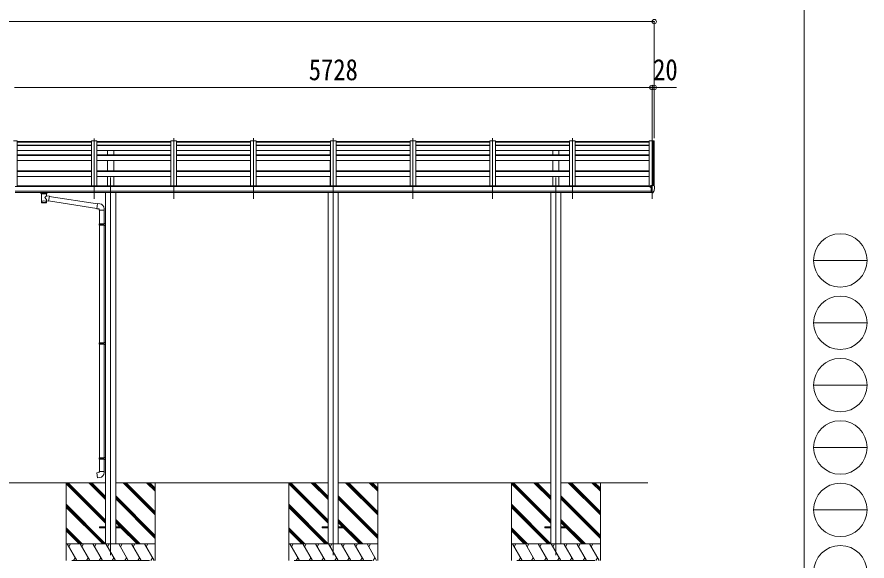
# Model space of a CAD drawing. Units: millimetres at full size, sheet at 1:40. Extents: x -11181 to 11305, y -7804 to 7716.
# Drawn here: x 3668 to 11305, y -4143 to 742 of the extents above; entities that cross this region are included whole.
import ezdxf
from ezdxf.enums import TextEntityAlignment as Align

# ---------------------------------------------------------------- set-up
doc = ezdxf.new("R2010")
doc.units = ezdxf.units.MM
doc.header["$LTSCALE"] = 40
doc.header["$PDMODE"] = 32
doc.header["$PDSIZE"] = 40
for name, color, linetype, lineweight in [('0-0_0', 7, 'Continuous', 9), ('0-1_本体', 4, 'Continuous', 9), ('0-2_部品', 7, 'Continuous', 9), ('0-8_PARTS2', 2, 'Continuous', 9), ('0-A_寸法', 6, 'Continuous', 9), ('F-0_240', 7, 'Continuous', 9)]:
    doc.layers.add(name, color=color, linetype=linetype, lineweight=lineweight)
doc.styles.add('ＭＳ ゴシック', font='')
doc.styles.get('ＭＳ ゴシック').set_extended_font_data('MS Gothic')

msp = doc.modelspace()

# ---------------------------------------------------------------- linework, layer by layer
at = {"layer": '0-0_0'}
for p, q in [((2826.73, -3439.43), (4464.33, -3439.43)), ((4109.53, -3439.43), (4109.53, -4139.43)), ((4464.33, -3803.74), (4109.53, -3448.94)), ((4464.33, -3789.6), (4114.16, -3439.43)), ((4464.33, -3775.45), (4128.3, -3439.43)), ((4464.33, -3591.61), (4312.15, -3439.43)), ((4464.33, -3577.47), (4326.29, -3439.43)), ((4464.33, -3563.32), (4340.44, -3439.43)), ((6464.33, -3439.43), (4554.73, -3439.43)), ((4909.53, -3728.44), (4620.52, -3439.43)), ((4909.53, -3714.3), (4634.66, -3439.43)), ((4909.53, -3700.16), (4648.8, -3439.43)), ((4909.53, -3516.31), (4832.65, -3439.43)), ((4909.53, -3502.17), (4846.79, -3439.43)), ((4909.53, -3488.02), (4860.94, -3439.43)), ((4909.53, -3439.43), (4909.53, -4139.43)), ((6109.53, -3439.43), (6109.53, -4139.43)), ((6464.33, -3803.74), (6109.53, -3448.94)), ((6464.33, -3789.6), (6114.16, -3439.43)), ((6464.33, -3775.45), (6128.3, -3439.43)), ((6464.33, -3591.61), (6312.15, -3439.43)), ((6464.33, -3577.47), (6326.29, -3439.43)), ((6464.33, -3563.32), (6340.44, -3439.43)), ((8464.33, -3439.43), (6554.73, -3439.43)), ((6909.53, -3728.44), (6620.52, -3439.43)), ((6909.53, -3714.3), (6634.66, -3439.43)), ((6909.53, -3700.16), (6648.8, -3439.43)), ((6909.53, -3516.31), (6832.65, -3439.43)), ((6909.53, -3502.17), (6846.79, -3439.43)), ((6909.53, -3488.02), (6860.94, -3439.43)), ((6909.53, -3439.43), (6909.53, -4139.43)), ((8109.53, -3439.43), (8109.53, -4139.43)), ((8464.33, -3803.74), (8109.53, -3448.94)), ((8464.33, -3789.6), (8114.16, -3439.43)), ((8464.33, -3775.45), (8128.3, -3439.43)), ((8464.33, -3591.61), (8312.15, -3439.43)), ((8464.33, -3577.47), (8326.29, -3439.43)), ((8464.33, -3563.32), (8340.44, -3439.43)), ((9335.53, -3439.43), (8554.73, -3439.43)), ((8909.53, -3728.44), (8620.52, -3439.43)), ((8909.53, -3714.3), (8634.66, -3439.43)), ((8909.53, -3700.16), (8648.8, -3439.43)), ((8909.53, -3516.31), (8832.65, -3439.43)), ((8909.53, -3502.17), (8846.79, -3439.43)), ((8909.53, -3488.02), (8860.94, -3439.43)), ((8909.53, -3439.43), (8909.53, -4139.43)), ((4909.53, -3912.29), (4554.73, -3557.49)), ((4909.53, -3926.43), (4554.73, -3571.63)), ((4909.53, -3940.57), (4554.73, -3585.77)), ((6909.53, -3912.29), (6554.73, -3557.49)), ((6909.53, -3926.43), (6554.73, -3571.63)), ((6909.53, -3940.57), (6554.73, -3585.77)), ((8909.53, -3912.29), (8554.73, -3557.49)), ((8909.53, -3926.43), (8554.73, -3571.63)), ((8909.53, -3940.57), (8554.73, -3585.77)), ((4464.33, -3987.59), (4109.53, -3632.79)), ((4452.03, -3989.43), (4109.53, -3646.93)), ((4437.89, -3989.43), (4109.53, -3661.07)), ((6464.33, -3987.59), (6109.53, -3632.79)), ((6452.03, -3989.43), (6109.53, -3646.93)), ((6437.89, -3989.43), (6109.53, -3661.07)), ((8464.33, -3987.59), (8109.53, -3632.79)), ((8452.03, -3989.43), (8109.53, -3646.93)), ((8437.89, -3989.43), (8109.53, -3661.07)), ((4774.54, -3989.43), (4554.73, -3769.62)), ((4605.89, -3834.92), (4554.73, -3783.76)), ((4591.75, -3834.92), (4554.73, -3797.9)), ((6774.54, -3989.43), (6554.73, -3769.62)), ((6605.89, -3834.92), (6554.73, -3783.76)), ((6591.75, -3834.92), (6554.73, -3797.9)), ((8774.54, -3989.43), (8554.73, -3769.62)), ((8605.89, -3834.92), (8554.73, -3783.76)), ((8591.75, -3834.92), (8554.73, -3797.9)), ((4254.04, -3989.43), (4109.53, -3844.92)), ((4239.9, -3989.43), (4109.53, -3859.06)), ((4225.76, -3989.43), (4109.53, -3873.2)), ((4746.26, -3989.43), (4600.75, -3843.92)), ((4760.4, -3989.43), (4609.53, -3838.56)), ((6254.04, -3989.43), (6109.53, -3844.92)), ((6239.9, -3989.43), (6109.53, -3859.06)), ((6225.76, -3989.43), (6109.53, -3873.2)), ((6746.26, -3989.43), (6600.75, -3843.92)), ((6760.4, -3989.43), (6609.53, -3838.56)), ((8254.04, -3989.43), (8109.53, -3844.92)), ((8239.9, -3989.43), (8109.53, -3859.06)), ((8225.76, -3989.43), (8109.53, -3873.2)), ((8746.26, -3989.43), (8600.75, -3843.92)), ((8760.4, -3989.43), (8609.53, -3838.56)), ((4109.53, -3989.43), (4909.53, -3989.43)), ((4206.42, -4139.43), (4119.82, -3989.43)), ((4149.82, -3989.43), (4134.82, -4015.41)), ((4321.89, -4139.43), (4235.29, -3989.43)), ((4265.29, -3989.43), (4250.29, -4015.41)), ((4437.36, -4139.43), (4350.76, -3989.43)), ((4365.76, -4015.41), (4380.76, -3989.43)), ((4552.83, -4139.43), (4466.23, -3989.43)), ((4481.23, -4015.41), (4496.23, -3989.43)), ((4668.3, -4139.43), (4581.7, -3989.43)), ((4596.7, -4015.41), (4611.7, -3989.43)), ((4783.77, -4139.43), (4697.17, -3989.43)), ((4712.17, -4015.41), (4727.17, -3989.43)), ((4899.24, -4139.43), (4812.64, -3989.43)), ((4827.64, -4015.41), (4842.64, -3989.43)), ((6109.53, -3989.43), (6909.53, -3989.43)), ((6206.42, -4139.43), (6119.82, -3989.43)), ((6149.82, -3989.43), (6134.82, -4015.41)), ((6321.89, -4139.43), (6235.29, -3989.43)), ((6265.29, -3989.43), (6250.29, -4015.41)), ((6437.36, -4139.43), (6350.76, -3989.43)), ((6365.76, -4015.41), (6380.76, -3989.43)), ((6552.83, -4139.43), (6466.23, -3989.43)), ((6481.23, -4015.41), (6496.23, -3989.43)), ((6668.3, -4139.43), (6581.7, -3989.43)), ((6596.7, -4015.41), (6611.7, -3989.43)), ((6783.77, -4139.43), (6697.17, -3989.43)), ((6712.17, -4015.41), (6727.17, -3989.43)), ((6899.24, -4139.43), (6812.64, -3989.43)), ((6827.64, -4015.41), (6842.64, -3989.43)), ((8109.53, -3989.43), (8909.53, -3989.43)), ((8206.42, -4139.43), (8119.82, -3989.43)), ((8149.82, -3989.43), (8134.82, -4015.41)), ((8321.89, -4139.43), (8235.29, -3989.43)), ((8265.29, -3989.43), (8250.29, -4015.41)), ((8437.36, -4139.43), (8350.76, -3989.43)), ((8365.76, -4015.41), (8380.76, -3989.43)), ((8552.83, -4139.43), (8466.23, -3989.43)), ((8481.23, -4015.41), (8496.23, -3989.43)), ((8668.3, -4139.43), (8581.7, -3989.43)), ((8596.7, -4015.41), (8611.7, -3989.43)), ((8783.77, -4139.43), (8697.17, -3989.43)), ((8712.17, -4015.41), (8727.17, -3989.43)), ((8899.24, -4139.43), (8812.64, -3989.43)), ((8827.64, -4015.41), (8842.64, -3989.43)), ((4191.42, -4113.45), (4176.43, -4139.43)), ((4306.89, -4113.45), (4291.9, -4139.43)), ((4422.36, -4113.45), (4407.37, -4139.43)), ((4537.83, -4113.45), (4522.84, -4139.43)), ((4653.3, -4113.45), (4638.3, -4139.43)), ((4768.78, -4113.45), (4753.78, -4139.43)), ((4884.24, -4113.45), (4869.25, -4139.43)), ((6191.42, -4113.45), (6176.43, -4139.43)), ((6306.9, -4113.45), (6291.9, -4139.43)), ((6422.37, -4113.45), (6407.37, -4139.43)), ((6537.83, -4113.45), (6522.84, -4139.43)), ((6653.3, -4113.45), (6638.3, -4139.43)), ((6768.78, -4113.45), (6753.78, -4139.43)), ((6884.24, -4113.45), (6869.25, -4139.43)), ((8191.42, -4113.45), (8176.43, -4139.43)), ((8306.89, -4113.45), (8291.9, -4139.43)), ((8422.36, -4113.45), (8407.37, -4139.43)), ((8537.83, -4113.45), (8522.84, -4139.43)), ((8653.3, -4113.45), (8638.3, -4139.43)), ((8768.78, -4113.45), (8753.78, -4139.43)), ((8884.24, -4113.45), (8869.25, -4139.43)), ((4859.53, -4139.43), (4159.53, -4139.43)), ((6859.53, -4139.43), (6159.53, -4139.43)), ((8859.53, -4139.43), (8159.53, -4139.43))]:
    msp.add_line(p, q, dxfattribs=at)
at = {"layer": '0-1_本体'}
for p, q in [((3635.23, -369.63), (3670.53, -369.63)), ((3670.53, -369.63), (3670.53, -780.21)), ((4336.53, -370.23), (4336.53, -773.3)), ((4336.53, -370.23), (4386.53, -370.23)), ((4386.53, -370.23), (4386.53, -773.3)), ((5050.8, -370.23), (5050.8, -769.81)), ((5050.8, -370.23), (5100.8, -370.23)), ((5100.8, -370.23), (5100.8, -769.81)), ((5766.8, -370.23), (5766.8, -773.3)), ((5766.8, -370.23), (5816.8, -370.23)), ((5816.8, -370.23), (5816.8, -773.3)), ((6484.53, -370.23), (6484.53, -773.3)), ((6484.53, -370.23), (6534.53, -370.23)), ((6534.53, -370.23), (6534.53, -773.3)), ((7200.53, -370.23), (7200.53, -773.3)), ((7200.53, -370.23), (7250.53, -370.23)), ((7250.53, -370.23), (7250.53, -773.3)), ((7916.53, -370.23), (7916.53, -773.3)), ((7916.53, -370.23), (7966.53, -370.23)), ((7966.53, -370.23), (7966.53, -773.3)), ((8632.53, -370.23), (8632.53, -773.3)), ((8632.53, -370.23), (8682.53, -370.23)), ((8682.53, -370.23), (8682.53, -773.3)), ((9348.53, -369.63), (9348.53, -779.84)), ((9384.45, -369.83), (9383.83, -371.45)), ((9384.53, -369.72), (9384.53, -770.03)), ((9392.59, -370.05), (9384.75, -369.64)), ((9393.53, -370.93), (9393.54, -776.57)), ((4336.53, -382.63), (3670.53, -382.63)), ((4336.53, -409.3), (3670.53, -409.3)), ((4336.53, -411.92), (3670.53, -411.92)), ((4336.53, -456.66), (3670.53, -456.66)), ((5050.8, -382.63), (4386.53, -382.63)), ((5050.8, -409.3), (4386.53, -409.3)), ((5050.8, -411.92), (4386.53, -411.92)), ((5050.8, -456.66), (4386.53, -456.66)), ((4482.03, -495.61), (4482.03, -456.93)), ((4537.03, -495.61), (4537.03, -456.93)), ((5766.8, -382.63), (5100.8, -382.63)), ((5766.8, -409.3), (5100.8, -409.3)), ((5766.8, -411.92), (5100.8, -411.92)), ((5766.8, -456.66), (5100.8, -456.66)), ((6484.53, -382.63), (5816.8, -382.63)), ((6484.53, -409.3), (5816.8, -409.3)), ((6484.53, -411.92), (5816.8, -411.92)), ((6484.53, -456.66), (5816.8, -456.66)), ((5847.2, -456.66), (5847.14, -456.66)), ((6482.03, -495.61), (6482.03, -456.93)), ((7200.53, -382.63), (6534.53, -382.63)), ((7200.53, -409.3), (6534.53, -409.3)), ((7200.53, -411.92), (6534.53, -411.92)), ((7200.53, -456.66), (6534.53, -456.66)), ((6537.03, -495.61), (6537.03, -456.93)), ((7916.53, -382.63), (7250.53, -382.63)), ((7916.53, -409.3), (7250.53, -409.3)), ((7916.53, -411.92), (7250.53, -411.92)), ((7916.53, -456.66), (7250.53, -456.66)), ((8632.53, -382.63), (7966.53, -382.63)), ((8632.53, -409.3), (7966.53, -409.3)), ((8632.53, -411.92), (7966.53, -411.92)), ((8632.53, -456.66), (7966.53, -456.66)), ((8482.03, -495.61), (8482.03, -456.93)), ((8537.03, -495.61), (8537.03, -456.93)), ((9348.53, -382.63), (8682.53, -382.63)), ((9348.53, -409.3), (8682.53, -409.3)), ((9348.53, -411.92), (8682.53, -411.92)), ((9348.53, -456.66), (8682.53, -456.66)), ((4336.53, -496.33), (3670.53, -496.33)), ((4336.53, -501.7), (3670.53, -501.7)), ((5050.8, -496.33), (4386.53, -496.33)), ((5050.8, -501.7), (4386.53, -501.7)), ((5766.8, -496.33), (5100.8, -496.33)), ((5766.8, -501.7), (5100.8, -501.7)), ((6484.53, -496.33), (5816.8, -496.33)), ((6484.53, -501.7), (5816.8, -501.7)), ((7200.53, -496.33), (6534.53, -496.33)), ((7200.53, -501.7), (6534.53, -501.7)), ((7916.53, -496.33), (7250.53, -496.33)), ((7916.53, -501.7), (7250.53, -501.7)), ((8632.53, -496.33), (7966.53, -496.33)), ((8632.53, -501.7), (7966.53, -501.7)), ((9348.53, -496.33), (8682.53, -496.33)), ((9348.53, -501.7), (8682.53, -501.7)), ((4336.53, -545.79), (3670.53, -545.79)), ((5050.8, -545.79), (4386.53, -545.79)), ((4482.03, -638.44), (4482.03, -545.79)), ((4537.03, -638.44), (4537.03, -545.79)), ((5766.8, -545.79), (5100.8, -545.79)), ((6484.53, -545.79), (5816.8, -545.79)), ((6482.03, -638.44), (6482.03, -545.79)), ((7200.53, -545.79), (6534.53, -545.79)), ((6537.03, -638.44), (6537.03, -545.79)), ((7916.53, -545.79), (7250.53, -545.79)), ((8632.53, -545.79), (7966.53, -545.79)), ((8482.03, -638.44), (8482.03, -545.79)), ((8537.03, -638.44), (8537.03, -545.79)), ((9348.53, -545.79), (8682.53, -545.79)), ((4336.53, -638.44), (3670.53, -638.44)), ((4336.53, -645.34), (3670.53, -645.34)), ((5050.8, -638.44), (4386.53, -638.44)), ((5050.8, -645.34), (4386.53, -645.34)), ((5766.8, -638.44), (5100.8, -638.44)), ((5766.8, -645.34), (5100.8, -645.34)), ((6484.53, -638.44), (5816.8, -638.44)), ((6484.53, -645.34), (5816.8, -645.34)), ((7200.53, -638.44), (6534.53, -638.44)), ((7200.53, -645.34), (6534.53, -645.34)), ((7916.53, -638.44), (7250.53, -638.44)), ((7916.53, -645.34), (7250.53, -645.34)), ((8632.53, -638.44), (7966.53, -638.44)), ((8632.53, -645.34), (7966.53, -645.34)), ((9348.53, -638.44), (8682.53, -638.44)), ((9348.53, -645.34), (8682.53, -645.34)), ((4336.53, -688.89), (3670.53, -688.89)), ((5050.8, -688.89), (4386.53, -688.89)), ((4482.03, -773.3), (4482.03, -688.89)), ((4537.03, -773.3), (4537.03, -688.89)), ((5766.8, -688.89), (5100.8, -688.89)), ((6484.53, -688.89), (5816.8, -688.89)), ((6482.03, -773.3), (6482.03, -688.89)), ((7200.53, -688.89), (6534.53, -688.89)), ((6537.03, -773.3), (6537.03, -688.89)), ((7916.53, -688.89), (7250.53, -688.89)), ((8632.53, -688.89), (7966.53, -688.89)), ((8482.03, -773.3), (8482.03, -688.89)), ((8537.03, -773.3), (8537.03, -688.89)), ((9348.53, -688.89), (8682.53, -688.89)), ((3652.03, -779.84), (9367.03, -779.84)), ((9367.03, -821.35), (3652.03, -821.35)), ((3652.03, -833.28), (9367.03, -833.21)), ((3675.53, -773.3), (9343.53, -773.3)), ((3675.53, -780.21), (3675.53, -773.5)), ((4464.33, -833.37), (4464.33, -3989.45)), ((4554.73, -833.37), (4554.73, -3989.45)), ((6464.33, -833.37), (6464.33, -3989.45)), ((6554.73, -833.37), (6554.73, -3989.45)), ((8464.33, -833.37), (8464.33, -3989.45)), ((8554.73, -833.37), (8554.73, -3989.45)), ((9343.53, -779.84), (9343.53, -773.3))]:
    msp.add_line(p, q, dxfattribs=at)
msp.add_lwpolyline([(9383.83, -770.03), (9383.83, -369.63), (9348.53, -369.63)], dxfattribs=at)
msp.add_circle((9359.56, -784.94), 3, dxfattribs=at)
for centre, radius, start, end in [((9384.74, -369.94), 0.301, 87.13321, 158.93673), ((9392.53, -371.05), 1, 6.67014, 87)]:
    msp.add_arc(centre, radius, start, end, dxfattribs=at)
at = {"layer": '0-2_部品', "color": 4}
for p, q in [((3670.53, -375.72), (4336.53, -375.72)), ((4386.53, -375.72), (5050.8, -375.72)), ((5100.8, -375.72), (5766.8, -375.72)), ((5816.8, -375.72), (6484.53, -375.72)), ((6534.53, -375.72), (7200.53, -375.72)), ((7250.53, -375.72), (7916.53, -375.72)), ((7966.53, -375.72), (8632.53, -375.72)), ((8682.53, -375.72), (9348.53, -375.72)), ((4409.53, -3834.92), (4409.53, -3843.92)), ((4464.53, -3834.92), (4409.53, -3834.92)), ((4464.53, -3843.92), (4409.53, -3843.92)), ((4609.53, -3834.92), (4554.53, -3834.92)), ((4609.53, -3843.92), (4554.53, -3843.92)), ((4609.53, -3834.92), (4609.53, -3843.92)), ((6409.53, -3834.92), (6409.53, -3843.92)), ((6464.53, -3834.92), (6409.53, -3834.92)), ((6464.53, -3843.92), (6409.53, -3843.92)), ((6609.53, -3834.92), (6554.53, -3834.92)), ((6609.53, -3843.92), (6554.53, -3843.92)), ((6609.53, -3834.92), (6609.53, -3843.92)), ((8409.53, -3834.92), (8409.53, -3843.92)), ((8464.53, -3834.92), (8409.53, -3834.92)), ((8464.53, -3843.92), (8409.53, -3843.92)), ((8609.53, -3834.92), (8554.53, -3834.92)), ((8609.53, -3843.92), (8554.53, -3843.92)), ((8609.53, -3834.92), (8609.53, -3843.92))]:
    msp.add_line(p, q, dxfattribs=at)
at = {"layer": '0-2_部品'}
for p, q in [((3883.53, -840.39), (3883.53, -833.22)), ((3937.53, -840.39), (3937.53, -833.22)), ((9357.03, -775.88), (9357.03, -779.84)), ((9372.03, -774.71), (9358.03, -774.77)), ((9361.53, -774.75), (9361.53, -772.86)), ((9362.03, -784.94), (9361.73, -784.94)), ((9362.56, -784.94), (9362.03, -784.94)), ((9362.36, -772.44), (9372.03, -771.72)), ((9367.03, -779.76), (9373.53, -779.36)), ((9367.03, -835.33), (9372.53, -835.33)), ((9372.03, -770.94), (9373.53, -770.94)), ((9372.03, -770.94), (9372.03, -777.11)), ((9373.03, -836.33), (9372.53, -835.33)), ((9373.53, -836.33), (9373.03, -836.33)), ((9373.53, -838.53), (9373.53, -770.03)), ((9375.03, -838.43), (9373.53, -838.53)), ((9375.03, -838.43), (9378.74, -838.21)), ((9381.16, -836.71), (9390.9, -821.34)), ((9388.62, -770.59), (9392.69, -776.4)), ((9395.53, -779.4), (9395.53, -780.03)), ((3887.63, -844.89), (3887.62, -925.18)), ((3933.43, -862.46), (3933.43, -844.88)), ((3958.65, -866.37), (3933.43, -862.46)), ((3933.45, -925.18), (3933.43, -908.55)), ((3933.43, -908.81), (3951.63, -911.63)), ((3958.65, -866.37), (3951.63, -911.63)), ((4386.59, -977.21), (3951.92, -909.78)), ((4390.25, -935.28), (3958.36, -868.27)), ((4411.25, -935.23), (4390.42, -933.41)), ((4406.33, -990.98), (4452.33, -990.98)), ((4408.33, -991.97), (4408.33, -1114.74)), ((4450.33, -991.97), (4450.33, -1112.18)), ((4452.33, -990.98), (4452.33, -980.06)), ((4406.33, -1116.74), (4407.33, -1114.74)), ((4406.33, -1116.74), (4450.33, -1116.74)), ((4406.33, -1116.74), (4406.33, -1124.74)), ((4406.33, -1124.74), (4450.33, -1124.74)), ((4406.33, -1124.74), (4407.33, -1126.74)), ((4407.33, -1114.74), (4450.33, -1114.74)), ((4407.33, -1126.74), (4450.33, -1126.74)), ((4408.33, -1126.74), (4408.33, -2183.42)), ((4445.86, -1116.74), (4445.43, -1114.74)), ((4448.33, -1112.24), (4464.33, -1111.76)), ((4448.33, -1114.24), (4448.33, -1112.24)), ((4448.33, -1114.24), (4450.33, -1114.24)), ((4448.33, -1129.24), (4448.33, -1127.24)), ((4448.33, -1129.24), (4464.33, -1129.71)), ((4450.33, -1129.29), (4450.33, -2180.86)), ((4464.33, -1111.76), (4464.33, -1129.71)), ((4406.33, -2185.42), (4407.33, -2183.42)), ((4406.33, -2185.42), (4450.33, -2185.42)), ((4406.33, -2185.42), (4406.33, -2193.42)), ((4406.33, -2193.42), (4450.33, -2193.42)), ((4406.33, -2193.42), (4407.33, -2195.42)), ((4407.33, -2183.42), (4450.33, -2183.42)), ((4407.33, -2195.42), (4450.33, -2195.42)), ((4408.33, -2195.42), (4408.33, -3216.08)), ((4445.86, -2185.42), (4445.43, -2183.42)), ((4448.33, -2180.92), (4464.33, -2180.45)), ((4448.33, -2182.92), (4448.33, -2180.92)), ((4448.33, -2182.92), (4450.33, -2182.92)), ((4448.33, -2197.92), (4448.33, -2195.92)), ((4448.33, -2197.92), (4464.33, -2198.39)), ((4450.33, -2197.98), (4450.33, -3213.52)), ((4464.33, -2180.45), (4464.33, -2198.39)), ((4406.33, -3218.08), (4407.33, -3216.08)), ((4406.33, -3218.08), (4450.33, -3218.08)), ((4406.33, -3218.08), (4406.33, -3226.08)), ((4406.33, -3226.08), (4450.33, -3226.08)), ((4406.33, -3226.08), (4407.33, -3228.08)), ((4407.33, -3216.08), (4450.33, -3216.08)), ((4407.33, -3228.08), (4450.33, -3228.08)), ((4408.33, -3228.08), (4408.33, -3338.08)), ((4445.86, -3218.08), (4445.43, -3216.08)), ((4448.33, -3213.58), (4464.33, -3213.11)), ((4448.33, -3215.58), (4448.33, -3213.58)), ((4448.33, -3215.58), (4450.33, -3215.58)), ((4448.33, -3230.58), (4448.33, -3228.58)), ((4448.33, -3230.58), (4464.33, -3231.05)), ((4450.33, -3230.64), (4450.33, -3338.08)), ((4464.33, -3213.11), (4464.33, -3231.05)), ((4406.33, -3338.08), (4452.33, -3338.08)), ((4406.33, -3348.08), (4406.33, -3338.08)), ((4452.33, -3338.08), (4452.33, -3349))]:
    msp.add_line(p, q, dxfattribs=at)
for points in [[(3883.57, -840.45), (3883.55, -840.09), (3883.79, -839.13), (3884.31, -838.25), (3885.12, -837.41), (3886.23, -836.61), (3887.63, -835.89)], [(3933.43, -835.9), (3933.67, -836), (3935.02, -836.73), (3936.13, -837.58), (3936.89, -838.44), (3937.35, -839.34), (3937.52, -840.23)], [(9357.03, -783.33), (9357.03, -784.94), (9356.56, -784.94)], [(9361.73, -783.75), (9361.73, -784.94), (9357.03, -784.94)], [(9362.36, -772.44), (9362.19, -772.46), (9362.03, -772.49), (9361.89, -772.53), (9361.77, -772.59), (9361.67, -772.65), (9361.59, -772.71), (9361.55, -772.78), (9361.53, -772.86)], [(9367.03, -835.33), (9367.03, -777.11), (9372.03, -777.11)], [(9373.53, -824.64), (9370.37, -824.23), (9367.03, -823.8)], [(9373.53, -770.03), (9385.53, -770.03), (9387.86, -770.17)], [(3883.57, -840.33), (3883.55, -840.69), (3883.79, -841.65), (3884.31, -842.53), (3885.12, -843.37), (3886.23, -844.17), (3887.63, -844.89)], [(3933.43, -844.88), (3933.67, -844.79), (3935.02, -844.05), (3936.13, -843.2), (3936.89, -842.34), (3937.35, -841.44), (3937.52, -840.55)], [(4390.42, -933.41), (4386.41, -979.23), (4406.33, -980.98), (4406.33, -990.98)], [(4445.86, -1116.74), (4445.86, -1124.74), (4445.43, -1126.74)], [(4448.33, -1127.24), (4450.33, -1127.24), (4450.33, -1114.24)], [(4445.86, -2185.42), (4445.86, -2193.42), (4445.43, -2195.42)], [(4448.33, -2195.92), (4450.33, -2195.92), (4450.33, -2182.92)], [(4445.86, -3218.08), (4445.86, -3226.08), (4445.43, -3228.08)], [(4448.33, -3228.58), (4450.33, -3228.58), (4450.33, -3215.58)], [(4411.25, -3393.83), (4390.42, -3395.65), (4386.41, -3349.83), (4406.33, -3348.08)]]:
    msp.add_lwpolyline(points, dxfattribs=at)
for centre, radius, start, end in [((3900.6, -885.61), 51.38, 92.46126, 104.61963), ((3910.54, -989.74), 155.94, 85.53149, 94.46851), ((3920.49, -885.61), 51.38, 75.38037, 87.53874), ((9359.53, -784.94), 2.5, 28.35764, 180), ((9359.53, -784.94), 2.5, 0, 28.35764), ((9378.56, -835.21), 3, 273.5, 330), ((9387.8, -771.17), 1, 35, 86.5), ((9388.3, -819.84), 3, 330, 348.16652), ((9203.04, -780.02), 192.49, 347.8767, 359.9992), ((9392.53, -779.4), 3, 0, 87), ((4407.33, -980.06), 45, 0, 85), ((4407.33, -3349), 45, 275, 0)]:
    msp.add_arc(centre, radius, start, end, dxfattribs=at)
for centre, major_axis, ratio, start_param, end_param in [((9358.03, -775.87), (0.02, 1.1), 0.906239, 0.0206394, 1.5914357), ((3910.53, -846.08), (-22.91, -0.42), 0.072511, 4.711586, 6.2823824), ((3910.53, -912.74), (22.91, 0), 0.122865, 6.2831853, 9.424778), ((3910.56, -844.45), (-22.91, -0.42), 0.072511, 4.711586, 6.2823824), ((3910.51, -844.46), (22.92, -0.42), 0.07247, 0.0008089, 1.5716053), ((3910.51, -846.08), (22.92, -0.42), 0.07247, 0.0008089, 1.5716053), ((3910.53, -882.01), (-22.81, 26.62), 0.234429, 3.1563334, 4.5976381), ((3913.09, -884.66), (20.32, 22.25), 0.045535, 4.9756507, 6.2441899), ((3921.53, -840.39), (16, 0), 0.361356, 0, 0.0194874), ((3921.53, -840.39), (16, 0), 0.361356, 6.2636979, 6.2831853), ((3910.53, -925.18), (22.92, 0), 0.101955, 6.2829723, 9.4248207), ((3910.53, -925.18), (22.92, 0), 0.101955, 3.1415499, 6.2833984)]:
    msp.add_ellipse(centre, major_axis=major_axis, ratio=ratio, start_param=start_param, end_param=end_param, dxfattribs=at)
at = {"layer": '0-8_PARTS2'}
for p, q in [((4361.53, -349.5), (4361.53, -889.36)), ((5077.53, -889.36), (5077.53, -345.52)), ((5793.53, -889.36), (5793.53, -345.52)), ((6509.53, -889.36), (6509.53, -345.52)), ((7225.53, -889.36), (7225.53, -345.52)), ((7941.53, -889.36), (7941.53, -345.52)), ((8657.53, -889.36), (8657.53, -345.52)), ((9373.53, -349.5), (9373.53, -889.36)), ((4509.53, -700.56), (4509.53, -4089.46)), ((6509.53, -700.56), (6509.53, -4089.46)), ((8509.53, -700.56), (8509.53, -4089.46))]:
    msp.add_line(p, q, dxfattribs=at)
at = {"layer": '0-A_寸法'}
for p, q in [((-2102.46, 700.93), (9393.53, 700.93)), ((9393.53, 700.93), (9393.53, 109.14)), ((9373.53, 109.14), (3645.53, 109.14)), ((9373.53, 109.14), (9373.53, -345.52)), ((9373.53, 109.14), (9373.53, -345.52)), ((9373.53, 109.14), (9393.53, 109.14)), ((9393.53, 109.14), (9393.53, -345.52)), ((9393.53, 109.14), (9593.53, 109.14))]:
    msp.add_line(p, q, dxfattribs=at)
for p in [(9393.53, 700.93), (9373.53, 109.14), (9393.53, 109.14)]:
    msp.add_point(p, dxfattribs=at)
at = {"layer": 'F-0_240', "color": 5}
msp.add_line((10739.39, 7716.46), (10739.39, -7803.54), dxfattribs=at)
at = {"layer": 'F-0_240', "color": 4}
for p, q in [((10824.88, -1443.54), (11304.88, -1443.54)), ((10824.88, -2003.54), (11304.88, -2003.54)), ((10824.88, -2563.54), (11304.88, -2563.54)), ((10824.88, -3123.54), (11304.88, -3123.54)), ((10824.88, -3683.54), (11304.88, -3683.54))]:
    msp.add_line(p, q, dxfattribs=at)
for centre in [(11064.88, -1443.54), (11064.88, -2003.54), (11064.88, -2563.54), (11064.88, -3123.54), (11064.88, -3683.54), (11064.88, -4243.54)]:
    msp.add_circle(centre, 240, dxfattribs=at)

# ---------------------------------------------------------------- texts
at = {"layer": '0-A_寸法', "color": 7, "style": 'ＭＳ ゴシック', "width": 0.85}
for s, p in [('5728', (6289.53, 117.14)), ('20', (9383.53, 117.14))]:
    msp.add_text(s, height=190.6, dxfattribs=at).set_placement(p, align=Align.BOTTOM_LEFT)

doc.saveas('drawing.dxf')
